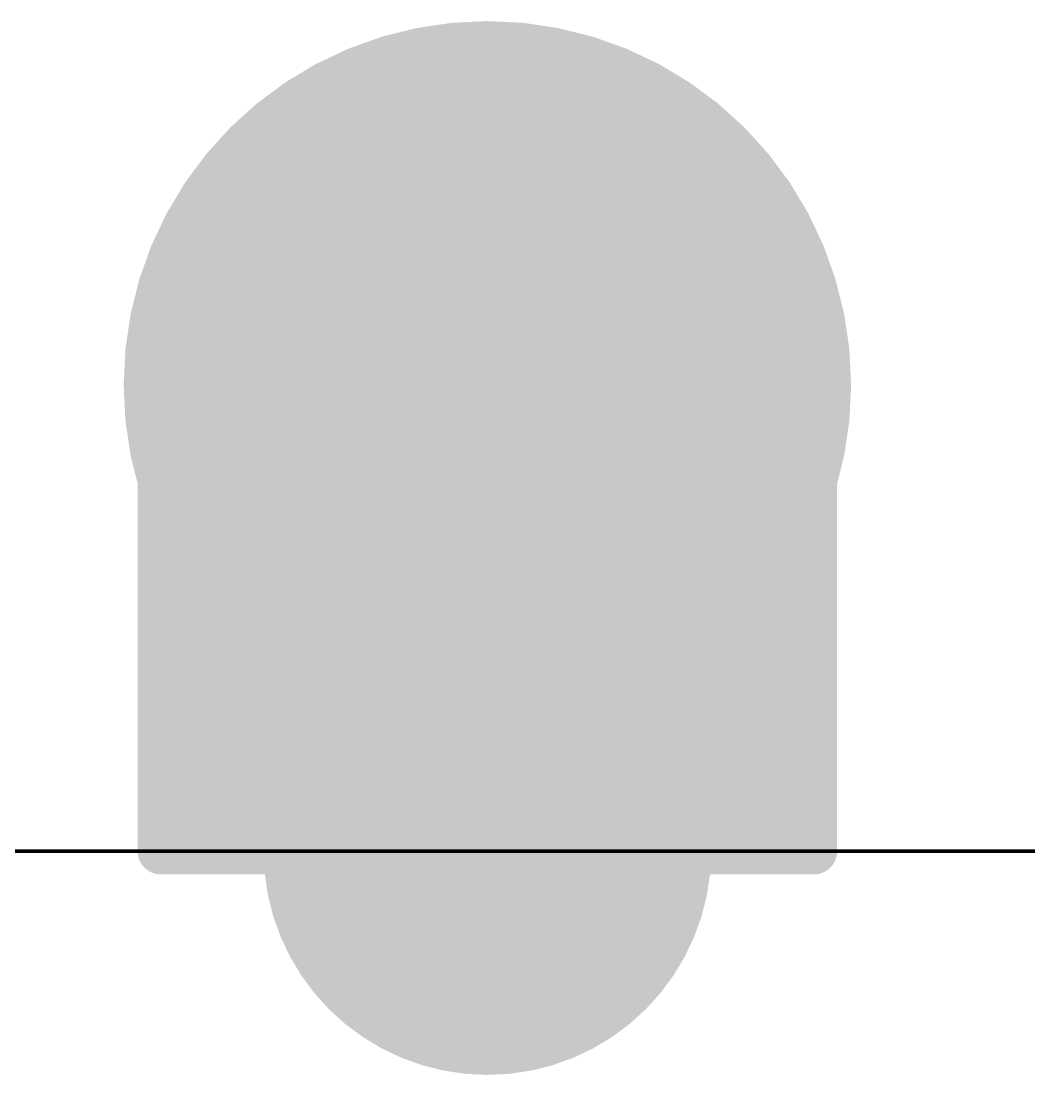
# Model space of a CAD drawing. Extents: x -6.7 to 35, y -0.6 to 30.6.
# Drawn here: x 13.97 to 16.715, y -0.61 to 2.261 of the extents above; entities that cross this region are included whole.
import ezdxf

# ---------------------------------------------------------------- set-up
doc = ezdxf.new("R2010")
doc.units = 0
for name, color, linetype in [('1', 12, 'CONTINUOUS'), ('16', 132, 'CONTINUOUS'), ('17', 110, 'CONTINUOUS'), ('20', 31, 'CONTINUOUS'), ('29', 253, 'CONTINUOUS'), ('30', 253, 'CONTINUOUS')]:
    doc.layers.add(name, color=color, linetype=linetype)

# ---------------------------------------------------------------- blocks, each defined once
blk = doc.blocks.new('ROUNDP')
at = {"const_width": 0.5}
blk.add_lwpolyline([(0, -0.25, 1), (0, 0.25, 1), (0, -0.25)], format="xyb", dxfattribs=at)

msp = doc.modelspace()

# ---------------------------------------------------------------- linework, layer by layer
at = {"layer": '1', "const_width": 0.254}
for points in [[(15.24, 2.032), (15.0913, 2.0174)], [(15.3887, 2.0174), (15.24, 2.032)], [(15.0913, 2.0174), (14.9484, 1.974)], [(15.5316, 1.974), (15.3887, 2.0174)], [(14.9484, 1.974), (14.8167, 1.9036)], [(15.6633, 1.9036), (15.5316, 1.974)], [(14.8167, 1.9036), (14.7012, 1.8088)], [(15.7788, 1.8088), (15.6633, 1.9036)], [(14.7012, 1.8088), (14.6064, 1.6933)], [(15.8736, 1.6933), (15.7788, 1.8088)], [(14.6759, 1.778), (15.8041, 1.778)], [(14.6064, 1.6933), (14.536, 1.5616)], [(15.944, 1.5616), (15.8736, 1.6933)], [(14.536, 1.5616), (14.4926, 1.4187)], [(15.9874, 1.4187), (15.944, 1.5616)], [(14.5246, 1.524), (15.9554, 1.524)], [(14.4926, 1.4187), (14.478, 1.27)], [(16.002, 1.27), (15.9874, 1.4187)], [(14.478, 1.27), (14.478, 0.127)], [(14.478, 1.27), (16.002, 1.27)], [(16.002, 0.127), (16.002, 1.27)], [(14.478, 1.016), (16.002, 1.016)], [(14.478, 0.762), (16.002, 0.762)], [(14.478, 0.508), (16.002, 0.508)], [(14.478, 0.254), (16.002, 0.254)], [(14.478, 0.127), (16.002, 0.127)]]:
    msp.add_lwpolyline(points, dxfattribs=at)
at = {"layer": '1', "const_width": 0.127}
for points in [[(15.2462, 2.0952, 1), (15.2338, 1.9688)], [(15.2462, 1.9688, 1), (15.2338, 2.0952)], [(15.0851, 2.0806, 1), (15.0976, 1.9542)], [(15.1098, 1.9566, 1), (15.0729, 2.0781)], [(15.4071, 2.0781, 1), (15.3702, 1.9566)], [(15.3824, 1.9542, 1), (15.3949, 2.0806)], [(14.93, 2.0348, 1), (14.9668, 1.9132)], [(14.9783, 1.918, 1), (14.9185, 2.03)], [(15.5615, 2.03, 1), (15.5017, 1.918)], [(15.5132, 1.9132, 1), (15.55, 2.0348)], [(14.7867, 1.9596, 1), (14.8466, 1.8476)], [(14.8569, 1.8545, 1), (14.7764, 1.9527)], [(15.7036, 1.9527, 1), (15.6231, 1.8545)], [(15.6334, 1.8476, 1), (15.6933, 1.9596)], [(14.7503, 1.7685, 1), (14.6521, 1.8491)], [(15.8279, 1.8491, 1), (15.7297, 1.7685)], [(14.6759, 1.8415, 1), (14.6759, 1.7145)], [(14.6609, 1.8579, 1), (14.7415, 1.7597)], [(15.7385, 1.7597, 1), (15.8191, 1.8579)], [(15.8041, 1.7145, 1), (15.8041, 1.8415)], [(14.6624, 1.6634, 1), (14.5504, 1.7233)], [(15.9296, 1.7233, 1), (15.8176, 1.6634)], [(14.5573, 1.7336, 1), (14.6555, 1.6531)], [(15.8245, 1.6531, 1), (15.9227, 1.7336)], [(14.5968, 1.5432, 1), (14.4752, 1.58)], [(16.0048, 1.58, 1), (15.8832, 1.5432)], [(14.5246, 1.5875, 1), (14.5246, 1.4605)], [(14.48, 1.5915, 1), (14.592, 1.5317)], [(15.888, 1.5317, 1), (16, 1.5915)], [(15.9554, 1.4605, 1), (15.9554, 1.5875)], [(14.5558, 1.4124, 1), (14.4294, 1.4249)], [(16.0506, 1.4249, 1), (15.9242, 1.4124)], [(14.4319, 1.4371, 1), (14.5534, 1.4002)], [(15.9266, 1.4002, 1), (16.0481, 1.4371)], [(14.5415, 1.27, 1), (14.4145, 1.27)], [(14.478, 1.3335, 1), (14.478, 1.2065)], [(16.0655, 1.27, 1), (15.9385, 1.27)], [(16.002, 1.2065, 1), (16.002, 1.3335)], [(14.4148, 1.2762, 1), (14.5412, 1.2638)], [(15.9388, 1.2638, 1), (16.0652, 1.2762)], [(14.478, 1.0795, 1), (14.478, 0.9525)], [(16.002, 0.9525, 1), (16.002, 1.0795)], [(14.478, 0.8255, 1), (14.478, 0.6985)], [(16.002, 0.6985, 1), (16.002, 0.8255)], [(14.478, 0.5715, 1), (14.478, 0.4445)], [(16.002, 0.4445, 1), (16.002, 0.5715)], [(14.478, 0.3175, 1), (14.478, 0.1905)], [(16.002, 0.1905, 1), (16.002, 0.3175)], [(14.478, 0.1905, 1), (14.478, 0.0635)], [(16.002, 0.0635, 1), (16.002, 0.1905)], [(14.4145, 0.127, 1), (14.5415, 0.127)], [(15.9385, 0.127, 1), (16.0655, 0.127)]]:
    msp.add_lwpolyline(points, format="xyb", dxfattribs=at)
at = {"layer": '16', "const_width": 0.254}
for points in [[(15.24, 2.032), (15.0913, 2.0174)], [(15.3887, 2.0174), (15.24, 2.032)], [(15.0913, 2.0174), (14.9484, 1.974)], [(15.5316, 1.974), (15.3887, 2.0174)], [(14.9484, 1.974), (14.8167, 1.9036)], [(15.6633, 1.9036), (15.5316, 1.974)], [(14.8167, 1.9036), (14.7012, 1.8088)], [(15.7788, 1.8088), (15.6633, 1.9036)], [(14.7012, 1.8088), (14.6064, 1.6933)], [(15.8736, 1.6933), (15.7788, 1.8088)], [(14.6759, 1.778), (15.8041, 1.778)], [(14.6064, 1.6933), (14.536, 1.5616)], [(15.944, 1.5616), (15.8736, 1.6933)], [(14.536, 1.5616), (14.4926, 1.4187)], [(15.9874, 1.4187), (15.944, 1.5616)], [(14.5246, 1.524), (15.9554, 1.524)], [(14.4926, 1.4187), (14.478, 1.27)], [(16.002, 1.27), (15.9874, 1.4187)], [(14.478, 1.27), (14.478, 0.127)], [(14.478, 1.27), (16.002, 1.27)], [(16.002, 0.127), (16.002, 1.27)], [(14.478, 1.016), (16.002, 1.016)], [(14.478, 0.762), (16.002, 0.762)], [(14.478, 0.508), (16.002, 0.508)], [(14.478, 0.254), (16.002, 0.254)], [(14.478, 0.127), (16.002, 0.127)]]:
    msp.add_lwpolyline(points, dxfattribs=at)
at = {"layer": '16', "const_width": 0.127}
for points in [[(15.2462, 2.0952, 1), (15.2338, 1.9688)], [(15.2462, 1.9688, 1), (15.2338, 2.0952)], [(15.0851, 2.0806, 1), (15.0976, 1.9542)], [(15.1098, 1.9566, 1), (15.0729, 2.0781)], [(15.4071, 2.0781, 1), (15.3702, 1.9566)], [(15.3824, 1.9542, 1), (15.3949, 2.0806)], [(14.93, 2.0348, 1), (14.9668, 1.9132)], [(14.9783, 1.918, 1), (14.9185, 2.03)], [(15.5615, 2.03, 1), (15.5017, 1.918)], [(15.5132, 1.9132, 1), (15.55, 2.0348)], [(14.7867, 1.9596, 1), (14.8466, 1.8476)], [(14.8569, 1.8545, 1), (14.7764, 1.9527)], [(15.7036, 1.9527, 1), (15.6231, 1.8545)], [(15.6334, 1.8476, 1), (15.6933, 1.9596)], [(14.7503, 1.7685, 1), (14.6521, 1.8491)], [(15.8279, 1.8491, 1), (15.7297, 1.7685)], [(14.6759, 1.8415, 1), (14.6759, 1.7145)], [(14.6609, 1.8579, 1), (14.7415, 1.7597)], [(15.7385, 1.7597, 1), (15.8191, 1.8579)], [(15.8041, 1.7145, 1), (15.8041, 1.8415)], [(14.6624, 1.6634, 1), (14.5504, 1.7233)], [(15.9296, 1.7233, 1), (15.8176, 1.6634)], [(14.5573, 1.7336, 1), (14.6555, 1.6531)], [(15.8245, 1.6531, 1), (15.9227, 1.7336)], [(14.5968, 1.5432, 1), (14.4752, 1.58)], [(16.0048, 1.58, 1), (15.8832, 1.5432)], [(14.5246, 1.5875, 1), (14.5246, 1.4605)], [(14.48, 1.5915, 1), (14.592, 1.5317)], [(15.888, 1.5317, 1), (16, 1.5915)], [(15.9554, 1.4605, 1), (15.9554, 1.5875)], [(14.5558, 1.4124, 1), (14.4294, 1.4249)], [(16.0506, 1.4249, 1), (15.9242, 1.4124)], [(14.4319, 1.4371, 1), (14.5534, 1.4002)], [(15.9266, 1.4002, 1), (16.0481, 1.4371)], [(14.5415, 1.27, 1), (14.4145, 1.27)], [(14.478, 1.3335, 1), (14.478, 1.2065)], [(16.0655, 1.27, 1), (15.9385, 1.27)], [(16.002, 1.2065, 1), (16.002, 1.3335)], [(14.4148, 1.2762, 1), (14.5412, 1.2638)], [(15.9388, 1.2638, 1), (16.0652, 1.2762)], [(14.478, 1.0795, 1), (14.478, 0.9525)], [(16.002, 0.9525, 1), (16.002, 1.0795)], [(14.478, 0.8255, 1), (14.478, 0.6985)], [(16.002, 0.6985, 1), (16.002, 0.8255)], [(14.478, 0.5715, 1), (14.478, 0.4445)], [(16.002, 0.4445, 1), (16.002, 0.5715)], [(14.478, 0.3175, 1), (14.478, 0.1905)], [(16.002, 0.1905, 1), (16.002, 0.3175)], [(14.478, 0.1905, 1), (14.478, 0.0635)], [(16.002, 0.0635, 1), (16.002, 0.1905)], [(14.4145, 0.127, 1), (14.5415, 0.127)], [(15.9385, 0.127, 1), (16.0655, 0.127)]]:
    msp.add_lwpolyline(points, format="xyb", dxfattribs=at)
at = {"layer": '20', "const_width": 0.01}
msp.add_lwpolyline([(2, 0), (34, 0)], dxfattribs=at)
at = {"layer": '29', "const_width": 0.127}
for points in [[(15.24, 2.159), (15.0666, 2.1419)], [(15.4134, 2.1419), (15.24, 2.159)], [(15.0666, 2.1419), (14.8998, 2.0913)], [(15.5802, 2.0913), (15.4134, 2.1419)], [(14.8998, 2.0913), (14.7461, 2.0092)], [(15.7339, 2.0092), (15.5802, 2.0913)], [(14.7888, 2.032), (15.6912, 2.032)], [(14.7461, 2.0092), (14.6114, 1.8986)], [(15.8686, 1.8986), (15.7339, 2.0092)], [(14.6114, 1.8986), (14.5008, 1.7639)], [(14.6192, 1.905), (15.8608, 1.905)], [(15.9792, 1.7639), (15.8686, 1.8986)], [(14.5124, 1.778), (15.9676, 1.778)], [(14.5008, 1.7639), (14.4187, 1.6102)], [(16.0613, 1.6102), (15.9792, 1.7639)], [(14.4405, 1.651), (16.0395, 1.651)], [(14.4187, 1.6102), (14.3681, 1.4434)], [(16.1119, 1.4434), (16.0613, 1.6102)], [(14.3925, 1.524), (16.0875, 1.524)], [(14.3681, 1.4434), (14.351, 1.27)], [(16.129, 1.27), (16.1119, 1.4434)], [(14.3635, 1.397), (16.1165, 1.397)], [(14.351, 1.27), (14.351, 0)], [(14.351, 1.27), (16.129, 1.27)], [(16.129, 0), (16.129, 1.27)], [(14.351, 1.143), (16.129, 1.143)], [(14.351, 1.016), (16.129, 1.016)], [(14.351, 0.889), (16.129, 0.889)], [(14.351, 0.762), (16.129, 0.762)], [(14.351, 0.635), (16.129, 0.635)], [(14.351, 0.508), (16.129, 0.508)], [(14.351, 0.381), (16.129, 0.381)], [(14.351, 0.254), (16.129, 0.254)], [(14.351, 0.127), (16.129, 0.127)], [(14.351, 0), (16.129, 0)], [(14.351, 0), (16.129, 0)]]:
    msp.add_lwpolyline(points, dxfattribs=at)
at = {"layer": '29', "const_width": 0.0635}
for points in [[(15.2431, 2.1906, 1), (15.2369, 2.1274)], [(15.2431, 2.1274, 1), (15.2369, 2.1906)], [(15.0635, 2.1735, 1), (15.0697, 2.1103)], [(15.0758, 2.1115, 1), (15.0573, 2.1723)], [(15.4227, 2.1723, 1), (15.4042, 2.1115)], [(15.4103, 2.1103, 1), (15.4165, 2.1735)], [(14.8906, 2.1217, 1), (14.909, 2.0609)], [(14.9148, 2.0633, 1), (14.8848, 2.1193)], [(15.5952, 2.1193, 1), (15.5652, 2.0633)], [(15.571, 2.0609, 1), (15.5894, 2.1217)], [(14.7888, 2.0638, 1), (14.7888, 2.0002)], [(15.6912, 2.0002, 1), (15.6912, 2.0638)], [(14.7311, 2.0372, 1), (14.7611, 1.9812)], [(14.7662, 1.9846, 1), (14.726, 2.0337)], [(15.754, 2.0337, 1), (15.7138, 1.9846)], [(15.7189, 1.9812, 1), (15.7489, 2.0372)], [(14.5912, 1.9232, 1), (14.6315, 1.8741)], [(14.6359, 1.8785, 1), (14.5868, 1.9188)], [(14.6192, 1.9367, 1), (14.6192, 1.8733)], [(15.8932, 1.9188, 1), (15.8441, 1.8785)], [(15.8485, 1.8741, 1), (15.8888, 1.9232)], [(15.8608, 1.8733, 1), (15.8608, 1.9367)], [(14.5124, 1.8097, 1), (14.5124, 1.7463)], [(15.9676, 1.7463, 1), (15.9676, 1.8097)], [(14.4763, 1.784, 1), (14.5254, 1.7438)], [(14.5288, 1.7489, 1), (14.4728, 1.7789)], [(16.0072, 1.7789, 1), (15.9512, 1.7489)], [(15.9546, 1.7438, 1), (16.0037, 1.784)], [(14.4405, 1.6827, 1), (14.4405, 1.6193)], [(16.0395, 1.6193, 1), (16.0395, 1.6827)], [(14.4491, 1.601, 1), (14.3883, 1.6194)], [(16.0917, 1.6194, 1), (16.0309, 1.601)], [(14.3907, 1.6252, 1), (14.4467, 1.5952)], [(16.0333, 1.5952, 1), (16.0893, 1.6252)], [(14.3925, 1.5557, 1), (14.3925, 1.4923)], [(16.0875, 1.4923, 1), (16.0875, 1.5557)], [(14.3997, 1.4403, 1), (14.3365, 1.4465)], [(16.1435, 1.4465, 1), (16.0803, 1.4403)], [(14.3377, 1.4527, 1), (14.3985, 1.4342)], [(16.0815, 1.4342, 1), (16.1423, 1.4527)], [(14.3635, 1.4287, 1), (14.3635, 1.3653)], [(16.1165, 1.3653, 1), (16.1165, 1.4287)], [(14.351, 1.3017, 1), (14.351, 1.2383)], [(14.3828, 1.27, 1), (14.3193, 1.27)], [(16.1608, 1.27, 1), (16.0973, 1.27)], [(16.129, 1.2383, 1), (16.129, 1.3017)], [(14.3194, 1.2731, 1), (14.3826, 1.2669)], [(16.0974, 1.2669, 1), (16.1606, 1.2731)], [(14.351, 1.1747, 1), (14.351, 1.1113)], [(16.129, 1.1113, 1), (16.129, 1.1747)], [(14.351, 1.0477, 1), (14.351, 0.9843)], [(16.129, 0.9843, 1), (16.129, 1.0477)], [(14.351, 0.9207, 1), (14.351, 0.8573)], [(16.129, 0.8573, 1), (16.129, 0.9207)], [(14.351, 0.7937, 1), (14.351, 0.7303)], [(16.129, 0.7303, 1), (16.129, 0.7937)], [(14.351, 0.6667, 1), (14.351, 0.6033)], [(16.129, 0.6033, 1), (16.129, 0.6667)], [(14.351, 0.5397, 1), (14.351, 0.4763)], [(16.129, 0.4763, 1), (16.129, 0.5397)], [(14.351, 0.4128, 1), (14.351, 0.3493)], [(16.129, 0.3493, 1), (16.129, 0.4128)], [(14.351, 0.2858, 1), (14.351, 0.2223)], [(16.129, 0.2223, 1), (16.129, 0.2858)], [(14.351, 0.1588, 1), (14.351, 0.0953)], [(16.129, 0.0953, 1), (16.129, 0.1588)], [(14.351, 0.0318, 1), (14.351, -0.0318)], [(14.351, 0.0318, 1), (14.351, -0.0318)], [(16.129, -0.0318, 1), (16.129, 0.0318)], [(16.129, -0.0318, 1), (16.129, 0.0318)], [(14.3193, 0, 1), (14.3828, 0)], [(16.0973, 0, 1), (16.1608, 0)]]:
    msp.add_lwpolyline(points, format="xyb", dxfattribs=at)
at = {"layer": '30', "const_width": 0.127}
for points in [[(15.24, 2.159), (15.0666, 2.1419)], [(15.4134, 2.1419), (15.24, 2.159)], [(15.0666, 2.1419), (14.8998, 2.0913)], [(15.5802, 2.0913), (15.4134, 2.1419)], [(14.8998, 2.0913), (14.7461, 2.0092)], [(15.7339, 2.0092), (15.5802, 2.0913)], [(14.7888, 2.032), (15.6912, 2.032)], [(14.7461, 2.0092), (14.6114, 1.8986)], [(15.8686, 1.8986), (15.7339, 2.0092)], [(14.6114, 1.8986), (14.5008, 1.7639)], [(14.6192, 1.905), (15.8608, 1.905)], [(15.9792, 1.7639), (15.8686, 1.8986)], [(14.5124, 1.778), (15.9676, 1.778)], [(14.5008, 1.7639), (14.4187, 1.6102)], [(16.0613, 1.6102), (15.9792, 1.7639)], [(14.4405, 1.651), (16.0395, 1.651)], [(14.4187, 1.6102), (14.3681, 1.4434)], [(16.1119, 1.4434), (16.0613, 1.6102)], [(14.3925, 1.524), (16.0875, 1.524)], [(14.3681, 1.4434), (14.351, 1.27)], [(16.129, 1.27), (16.1119, 1.4434)], [(14.3635, 1.397), (16.1165, 1.397)], [(14.351, 1.27), (14.351, 0)], [(14.351, 1.27), (16.129, 1.27)], [(16.129, 0), (16.129, 1.27)], [(14.351, 1.143), (16.129, 1.143)], [(14.351, 1.016), (16.129, 1.016)], [(14.351, 0.889), (16.129, 0.889)], [(14.351, 0.762), (16.129, 0.762)], [(14.351, 0.635), (16.129, 0.635)], [(14.351, 0.508), (16.129, 0.508)], [(14.351, 0.381), (16.129, 0.381)], [(14.351, 0.254), (16.129, 0.254)], [(14.351, 0.127), (16.129, 0.127)], [(14.351, 0), (16.129, 0)], [(14.351, 0), (16.129, 0)]]:
    msp.add_lwpolyline(points, dxfattribs=at)
at = {"layer": '30', "const_width": 0.0635}
for points in [[(15.2431, 2.1906, 1), (15.2369, 2.1274)], [(15.2431, 2.1274, 1), (15.2369, 2.1906)], [(15.0635, 2.1735, 1), (15.0697, 2.1103)], [(15.0758, 2.1115, 1), (15.0573, 2.1723)], [(15.4227, 2.1723, 1), (15.4042, 2.1115)], [(15.4103, 2.1103, 1), (15.4165, 2.1735)], [(14.8906, 2.1217, 1), (14.909, 2.0609)], [(14.9148, 2.0633, 1), (14.8848, 2.1193)], [(15.5952, 2.1193, 1), (15.5652, 2.0633)], [(15.571, 2.0609, 1), (15.5894, 2.1217)], [(14.7888, 2.0638, 1), (14.7888, 2.0002)], [(15.6912, 2.0002, 1), (15.6912, 2.0638)], [(14.7311, 2.0372, 1), (14.7611, 1.9812)], [(14.7662, 1.9846, 1), (14.726, 2.0337)], [(15.754, 2.0337, 1), (15.7138, 1.9846)], [(15.7189, 1.9812, 1), (15.7489, 2.0372)], [(14.5912, 1.9232, 1), (14.6315, 1.8741)], [(14.6359, 1.8785, 1), (14.5868, 1.9188)], [(14.6192, 1.9367, 1), (14.6192, 1.8733)], [(15.8932, 1.9188, 1), (15.8441, 1.8785)], [(15.8485, 1.8741, 1), (15.8888, 1.9232)], [(15.8608, 1.8733, 1), (15.8608, 1.9367)], [(14.5124, 1.8097, 1), (14.5124, 1.7463)], [(15.9676, 1.7463, 1), (15.9676, 1.8097)], [(14.4763, 1.784, 1), (14.5254, 1.7438)], [(14.5288, 1.7489, 1), (14.4728, 1.7789)], [(16.0072, 1.7789, 1), (15.9512, 1.7489)], [(15.9546, 1.7438, 1), (16.0037, 1.784)], [(14.4405, 1.6827, 1), (14.4405, 1.6193)], [(16.0395, 1.6193, 1), (16.0395, 1.6827)], [(14.4491, 1.601, 1), (14.3883, 1.6194)], [(16.0917, 1.6194, 1), (16.0309, 1.601)], [(14.3907, 1.6252, 1), (14.4467, 1.5952)], [(16.0333, 1.5952, 1), (16.0893, 1.6252)], [(14.3925, 1.5557, 1), (14.3925, 1.4923)], [(16.0875, 1.4923, 1), (16.0875, 1.5557)], [(14.3997, 1.4403, 1), (14.3365, 1.4465)], [(16.1435, 1.4465, 1), (16.0803, 1.4403)], [(14.3377, 1.4527, 1), (14.3985, 1.4342)], [(16.0815, 1.4342, 1), (16.1423, 1.4527)], [(14.3635, 1.4287, 1), (14.3635, 1.3653)], [(16.1165, 1.3653, 1), (16.1165, 1.4287)], [(14.351, 1.3017, 1), (14.351, 1.2383)], [(14.3828, 1.27, 1), (14.3193, 1.27)], [(16.1608, 1.27, 1), (16.0973, 1.27)], [(16.129, 1.2383, 1), (16.129, 1.3017)], [(14.3194, 1.2731, 1), (14.3826, 1.2669)], [(16.0974, 1.2669, 1), (16.1606, 1.2731)], [(14.351, 1.1747, 1), (14.351, 1.1113)], [(16.129, 1.1113, 1), (16.129, 1.1747)], [(14.351, 1.0477, 1), (14.351, 0.9843)], [(16.129, 0.9843, 1), (16.129, 1.0477)], [(14.351, 0.9207, 1), (14.351, 0.8573)], [(16.129, 0.8573, 1), (16.129, 0.9207)], [(14.351, 0.7937, 1), (14.351, 0.7303)], [(16.129, 0.7303, 1), (16.129, 0.7937)], [(14.351, 0.6667, 1), (14.351, 0.6033)], [(16.129, 0.6033, 1), (16.129, 0.6667)], [(14.351, 0.5397, 1), (14.351, 0.4763)], [(16.129, 0.4763, 1), (16.129, 0.5397)], [(14.351, 0.4128, 1), (14.351, 0.3493)], [(16.129, 0.3493, 1), (16.129, 0.4128)], [(14.351, 0.2858, 1), (14.351, 0.2223)], [(16.129, 0.2223, 1), (16.129, 0.2858)], [(14.351, 0.1588, 1), (14.351, 0.0953)], [(16.129, 0.0953, 1), (16.129, 0.1588)], [(14.351, 0.0318, 1), (14.351, -0.0318)], [(14.351, 0.0318, 1), (14.351, -0.0318)], [(16.129, -0.0318, 1), (16.129, 0.0318)], [(16.129, -0.0318, 1), (16.129, 0.0318)], [(14.3193, 0, 1), (14.3828, 0)], [(16.0973, 0, 1), (16.1608, 0)]]:
    msp.add_lwpolyline(points, format="xyb", dxfattribs=at)

# ---------------------------------------------------------------- block references
at = {"layer": '17', "rotation": 270}
for p, xscale, yscale in [((15.24, 1.27), 1.778, 1.778), ((15.24, 1.27), 1.778, 1.778), ((15.24, 0), 1.016, 1.016), ((15.24, 0), 1.016, 1.016)]:
    msp.add_blockref('ROUNDP', p, dxfattribs=dict(at, xscale=xscale, yscale=yscale))
at = {"layer": '29', "rotation": 270}
for p, xscale, yscale in [((15.24, 1.27), 1.9812, 1.9812), ((15.24, 0), 1.2192, 1.2192)]:
    msp.add_blockref('ROUNDP', p, dxfattribs=dict(at, xscale=xscale, yscale=yscale))
at = {"layer": '30', "rotation": 270}
for p, xscale, yscale in [((15.24, 1.27), 1.9812, 1.9812), ((15.24, 0), 1.2192, 1.2192)]:
    msp.add_blockref('ROUNDP', p, dxfattribs=dict(at, xscale=xscale, yscale=yscale))

doc.saveas('drawing.dxf')
